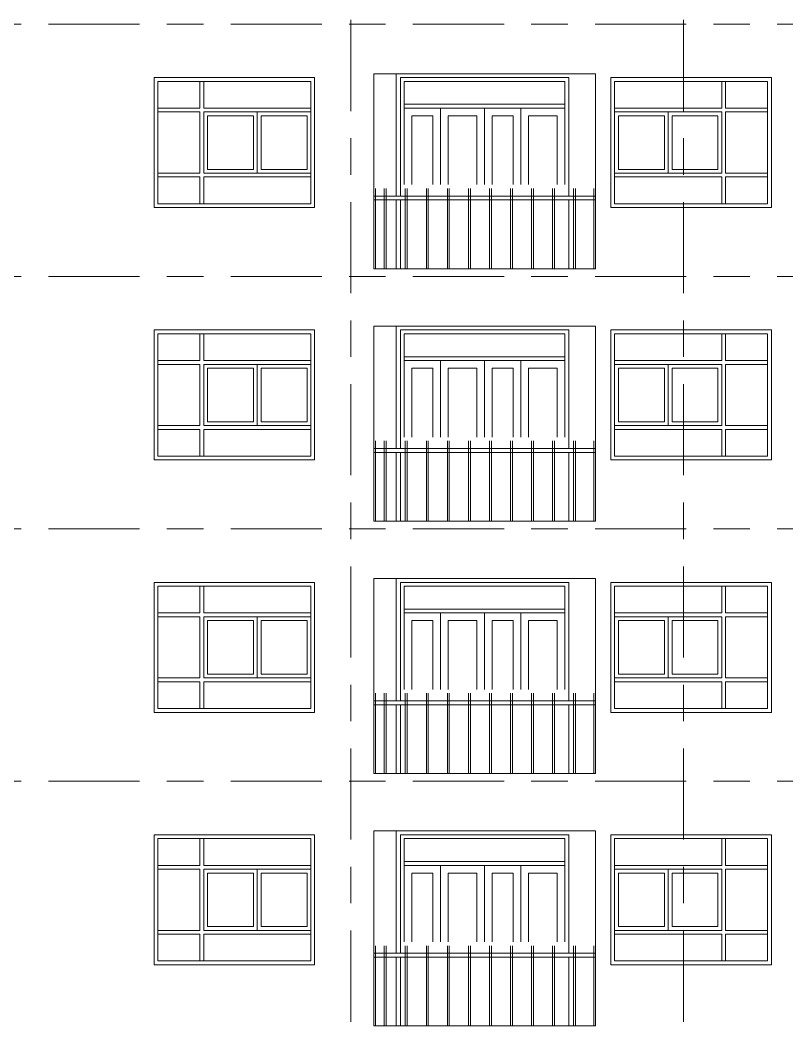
# Model space of a CAD drawing. Header units: millimetres. Extents: x -99196 to 15601, y -9661 to 93550.
# Drawn here: x -36721 to -26701, y 28550 to 41750 of the extents above; entities that cross this region are included whole.
import ezdxf

# ---------------------------------------------------------------- set-up
doc = ezdxf.new("R2010")
doc.units = ezdxf.units.MM
doc.linetypes.add('Centre', pattern=[31.75, 6.35, -4.7625, 15.875, -4.7625])
for name, color, linetype, lineweight in [('CUA', 31, 'Continuous', 9), ('NET THAY 1', 41, 'Continuous', 5), ('NET THAY 2', 55, 'Continuous', 5), ('NET-THAY', 2, 'Continuous', 9), ('TRUC', 225, 'Continuous', 5)]:
    doc.layers.add(name, color=color, linetype=linetype, lineweight=lineweight)

# ---------------------------------------------------------------- blocks, each defined once
blk = doc.blocks.new('X-PHONG NGU 2 - X-PHONG NGU 2_Recovery_-1759957-MẶT ĐỨNG 14-1')
at = {"layer": 'CUA'}
for p, q in [((-31961, 84000), (-31961, 82300)), ((-29861, 84000), (-31961, 84000)), ((-29861, 82300), (-29861, 84000)), ((-31911, 83950), (-29911, 83950)), ((-31911, 82350), (-31911, 83950)), ((-31311, 83950), (-31361, 83950)), ((-31361, 83950), (-31361, 83600)), ((-31311, 83600), (-31311, 83950)), ((-29911, 83950), (-29911, 82350)), ((-31361, 83600), (-31911, 83600)), ((-31911, 83600), (-31911, 83550)), ((-29911, 83600), (-31311, 83600)), ((-29911, 83550), (-29911, 83600)), ((-31911, 83550), (-31361, 83550)), ((-31361, 83550), (-31361, 82750)), ((-30611, 83550), (-31311, 83550)), ((-31311, 83550), (-31311, 82750)), ((-31311, 82750), (-31311, 83550)), ((-31311, 83550), (-29911, 83550)), ((-31261, 82800), (-31261, 83500)), ((-31261, 83500), (-30661, 83500)), ((-30661, 83500), (-30661, 82800)), ((-30611, 82750), (-30611, 83550)), ((-30561, 83500), (-29961, 83500)), ((-30561, 82800), (-30561, 83500)), ((-29961, 83500), (-29961, 82800)), ((-30661, 82800), (-31261, 82800)), ((-29961, 82800), (-30561, 82800)), ((-31361, 82750), (-31911, 82750)), ((-31911, 82750), (-31911, 82700)), ((-31911, 82700), (-31361, 82700)), ((-31361, 82700), (-31361, 82350)), ((-31311, 82750), (-30611, 82750)), ((-29911, 82750), (-31311, 82750)), ((-31311, 82350), (-31311, 82700)), ((-31311, 82700), (-29911, 82700)), ((-29911, 82700), (-29911, 82750)), ((-31961, 82300), (-29861, 82300)), ((-29911, 82350), (-31911, 82350)), ((-31361, 82350), (-31311, 82350))]:
    blk.add_line(p, q, dxfattribs=at)
blk = doc.blocks.new('CUA LO GIA - DB6-1834141-MẶT ĐỨNG 14-1')
at = {"layer": 'CUA'}
for p, q in [((-16351, 19800), (-16351, 21200)), ((-14151, 21200), (-16351, 21200)), ((-16301, 21150), (-16301, 19800)), ((-16301, 21150), (-14201, 21150)), ((-14201, 19800), (-14201, 21150)), ((-14151, 21200), (-14151, 19800)), ((-14201, 20850), (-16301, 20850)), ((-16301, 20850), (-16301, 20800)), ((-16301, 20800), (-14201, 20800)), ((-15826, 20800), (-16301, 20800)), ((-16301, 20800), (-16301, 19800)), ((-15826, 19800), (-15826, 20800)), ((-15251, 19800), (-15251, 20800)), ((-15251, 20800), (-15251, 19800)), ((-14776, 20800), (-14776, 19800)), ((-14201, 20800), (-14776, 20800)), ((-14201, 20800), (-14201, 20850)), ((-14201, 19800), (-14201, 20800)), ((-16201, 19800), (-16201, 20700)), ((-16201, 20700), (-15926, 20700)), ((-15926, 20700), (-15926, 19800)), ((-15726, 20700), (-15351, 20700)), ((-15726, 19800), (-15726, 20700)), ((-15351, 20700), (-15351, 19800)), ((-15151, 19800), (-15151, 20700)), ((-15151, 20700), (-14876, 20700)), ((-14876, 20700), (-14876, 19800)), ((-14676, 20700), (-14301, 20700)), ((-14676, 19800), (-14676, 20700)), ((-14301, 20700), (-14301, 19800))]:
    blk.add_line(p, q, dxfattribs=at)
blk = doc.blocks.new('X-PHONG NGU 2 - X-PHONG NGU 2_Recovery_-V116-MẶT ĐỨNG 14-1')
at = {"layer": 'CUA'}
for p, q in [((-13551, 21150), (-13551, 19550)), ((-13551, 21150), (-11551, 21150)), ((-12101, 21150), (-12151, 21150)), ((-12151, 20800), (-12151, 21150)), ((-12101, 21150), (-12101, 20800)), ((-11551, 19550), (-11551, 21150)), ((-12151, 20800), (-13551, 20800)), ((-13551, 20800), (-13551, 20750)), ((-12851, 20750), (-13551, 20750)), ((-13551, 19950), (-13551, 20750)), ((-13551, 20750), (-12151, 20750)), ((-12851, 20750), (-12851, 19950)), ((-12151, 19950), (-12151, 20750)), ((-11551, 20800), (-12101, 20800)), ((-12101, 20750), (-12101, 19950)), ((-12101, 20750), (-11551, 20750)), ((-11551, 20800), (-11551, 20750)), ((-13501, 20700), (-13501, 20000)), ((-13501, 20700), (-12901, 20700)), ((-12901, 20000), (-12901, 20700)), ((-12801, 20700), (-12201, 20700)), ((-12801, 20700), (-12801, 20000)), ((-12201, 20000), (-12201, 20700)), ((-12851, 19950), (-13551, 19950)), ((-13551, 19950), (-12151, 19950)), ((-13551, 19900), (-13551, 19950)), ((-13501, 20000), (-12901, 20000)), ((-12801, 20000), (-12201, 20000)), ((-12101, 19950), (-11551, 19950)), ((-11551, 19950), (-11551, 19900)), ((-12151, 19900), (-13551, 19900)), ((-12151, 19550), (-12151, 19900)), ((-12101, 19900), (-12101, 19550)), ((-11551, 19900), (-12101, 19900)), ((-13551, 19550), (-11551, 19550)), ((-12101, 19550), (-12151, 19550))]:
    blk.add_line(p, q, dxfattribs=at)
blk = doc.blocks.new('Railing - 25mm-V113-MẶT ĐỨNG 14-1')
at = {"layer": 'NET THAY 2'}
for p, q in [((-1864, 18700), (-1864, 19750)), ((-1839, 18700), (-1839, 19750))]:
    blk.add_line(p, q, dxfattribs=at)
blk = doc.blocks.new('Railing - 25mm-V114-MẶT ĐỨNG 14-1')
at = {"layer": 'NET THAY 2'}
blk.add_line((-1726, 18700), (-1726, 19750), dxfattribs=at)
blk = doc.blocks.new('Railing - 25mm-V115-MẶT ĐỨNG 14-1')
at = {"layer": 'NET THAY 2'}
blk.add_line((-4577, 18700), (-4577, 19750), dxfattribs=at)
blk = doc.blocks.new('Railing - Railing-1915020-MẶT ĐỨNG 14-1')
at = {"extrusion": (0, 0, -1), "zscale": -1}
for name, p in [('Railing - 25mm-V114-MẶT ĐỨNG 14-1', (33801, 3300)), ('Railing - 25mm-V113-MẶT ĐỨNG 14-1', (33801, 3300)), ('Railing - 25mm-V113-MẶT ĐỨNG 14-1', (33526, 3300)), ('Railing - 25mm-V113-MẶT ĐỨNG 14-1', (33251, 3300)), ('Railing - 25mm-V113-MẶT ĐỨNG 14-1', (32976, 3300)), ('Railing - 25mm-V113-MẶT ĐỨNG 14-1', (32701, 3300)), ('Railing - 25mm-V113-MẶT ĐỨNG 14-1', (32426, 3300)), ('Railing - 25mm-V113-MẶT ĐỨNG 14-1', (32151, 3300)), ('Railing - 25mm-V113-MẶT ĐỨNG 14-1', (31876, 3300)), ('Railing - 25mm-V113-MẶT ĐỨNG 14-1', (31601, 3300)), ('Railing - 25mm-V113-MẶT ĐỨNG 14-1', (31326, 3300)), ('Railing - 25mm-V115-MẶT ĐỨNG 14-1', (33801, 3300))]:
    blk.add_blockref(name, p, dxfattribs=at)
blk = doc.blocks.new('Top Rail Type - Top Rail_Internal_-1915021-MẶT ĐỨNG 14-1')
at = {"layer": 'NET THAY 1'}
for p, q in [((-29201, 22950), (-32101, 22950)), ((-32101, 22900), (-29201, 22900))]:
    blk.add_line(p, q, dxfattribs=at)
blk = doc.blocks.new('A$C677B3655')
at = {"layer": 'NET-THAY'}
for p, q in [((-42528, 2650), (-45428, 2650)), ((-45135, 1050), (-45135, 2650)), ((-42528, 2650), (-42528, 100)), ((-48300, 900), (-48300, 2600)), ((-48300, 2600), (-46200, 2600)), ((-46200, 2600), (-46200, 900)), ((-45078, 1050), (-45078, 2600)), ((-45078, 2600), (-42878, 2600)), ((-42878, 2600), (-42878, 1050)), ((-42328, 900), (-42328, 2600)), ((-42328, 2600), (-40228, 2600)), ((-40228, 2600), (-40228, 900)), ((-45135, 100), (-45135, 1000)), ((-45078, 100), (-45078, 1000)), ((-42878, 1000), (-42878, 100)), ((-46200, 900), (-48300, 900)), ((-40228, 900), (-42328, 900)), ((-42528, 100), (-45428, 100))]:
    blk.add_line(p, q, dxfattribs=at)
blk.add_lwpolyline([(-45428, 100), (-45428, 2650)], dxfattribs=at)
at = {"layer": 'CUA'}
for name, p in [('X-PHONG NGU 2 - X-PHONG NGU 2_Recovery_-1759957-MẶT ĐỨNG 14-1', (-16339, -81400)), ('CUA LO GIA - DB6-1834141-MẶT ĐỨNG 14-1', (-28728, -18600)), ('X-PHONG NGU 2 - X-PHONG NGU 2_Recovery_-V116-MẶT ĐỨNG 14-1', (-28728, -18600))]:
    blk.add_blockref(name, p, dxfattribs=at)
at = {"layer": 'NET THAY 1'}
for name in ['Railing - Railing-1915020-MẶT ĐỨNG 14-1', 'Top Rail Type - Top Rail_Internal_-1915021-MẶT ĐỨNG 14-1']:
    blk.add_blockref(name, (-13328, -21900), dxfattribs=at)

msp = doc.modelspace()

# ---------------------------------------------------------------- linework, layer by layer
at = {"layer": 'TRUC', "linetype": 'Centre', "ltscale": 75}
for p, q in [((-32400.5, -5514.5), (-32400.5, 91838.4)), ((-28050.5, -5514.5), (-28050.5, 91838.4)), ((-99096.4, 41700), (15600.6, 41700)), ((-99096.4, 38400), (15600.6, 38400)), ((-99096.4, 35100), (15600.6, 35100)), ((-99096.4, 31800), (15600.6, 31800))]:
    msp.add_line(p, q, dxfattribs=at)

# ---------------------------------------------------------------- block references
at = {"layer": 'NET-THAY'}
for p in [(13327.7, 38400), (13327.7, 35100), (13327.7, 31800), (13327.7, 28500)]:
    msp.add_blockref('A$C677B3655', p, dxfattribs=at)

doc.saveas('drawing.dxf')
